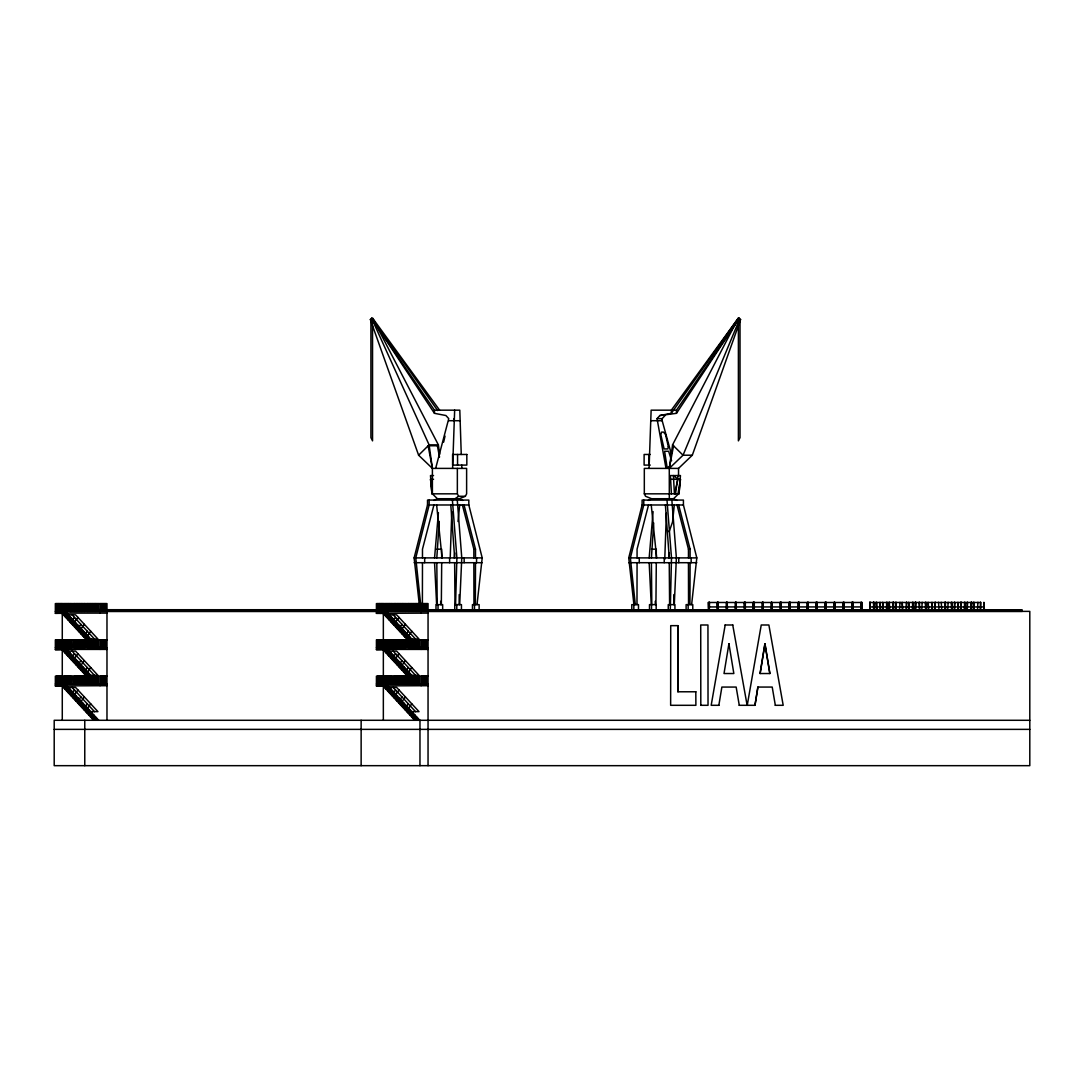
<?xml version="1.0" encoding="UTF-8"?>
<svg xmlns="http://www.w3.org/2000/svg" width="1084" height="1084" viewBox="0 0 1084 1084"><rect width="100%" height="100%" fill="white"/><g stroke="black" fill="none" stroke-linecap="round" stroke-linejoin="round"><path stroke-width="1.5" d="M422.381 604.628L422.475 562.704M636.986 604.628L637.067 562.704M475.334 604.628L475.497 562.704M689.939 604.628L690.101 562.704M69.728 611.376L1022.347 611.376M106.381 611.376L106.923 610.292M441.337 604.628L441.689 562.704M459.128 604.628L459.223 594.56M655.928 604.628L656.294 562.704M673.733 604.628L673.828 594.56M455.565 604.628L456.892 557.894L452.394 500.076M450.212 557.894L451.811 511.594M664.763 559.479L666.362 513.233M452.597 468.396L454.657 410.172M649.072 468.396L651.132 410.172L676.47 410.172L739.315 318.33L740.575 319.563L692.31 455.212L678.53 468.396L644.316 468.396L644.316 493.83L645.563 496.282L651.606 498.721L673.557 498.721L676.972 500.429M459.697 604.628L461.77 557.894L457.272 500.076M674.289 604.628L676.375 557.894L671.863 500.076M434.562 557.894L438.41 512.61M649.167 557.894L653.096 511.594M436.811 557.894L439.237 521.35M651.416 557.894L653.706 522.989M644.316 493.83L678.99 493.83L680.454 475.564L670.4 475.564L671.416 493.83M678.99 493.83L680.454 479.291L670.4 479.291M454.264 557.894L454.779 552.935M458.004 521.512L459.697 504.981M668.869 557.894L669.37 552.935M672.595 521.512L674.302 504.981M477.014 604.628L482.204 557.894L468.816 504.981L468.816 500.076L427.516 500.076L427.516 504.981L414.129 557.894L419.318 604.628M691.619 604.628L696.809 557.894L683.421 504.981L683.421 500.076L642.121 500.076L642.121 504.981L628.734 557.894L633.923 604.628M737.242 322.897L739.315 318.33L738.204 318.33L672.568 444.86L669.275 468.396L669.316 498.721M718.841 705.305L721.876 687.066L736.158 687.066L739.274 705.305M739.193 705.305L754.979 705.305L757.851 687.066L772.214 687.066L775.331 705.305M754.979 705.305L757.933 687.066M760.141 673.53L764.979 643.733L769.897 673.53L760.06 673.53L764.898 643.733L769.816 673.53M675.549 493.83L677.988 475.564M677.988 493.83L680.454 479.291M725.182 624.994L711.185 705.305L718.922 705.305M747.242 705.305L761.239 624.994L768.881 624.994L783.19 705.305L775.25 705.305M673.557 445.754L669.275 468.396L683.042 455.212L739.464 319.563L740.575 319.563M443.641 442.137L445.023 436.12M433.925 504.981L422.475 549.182L422.475 557.894M648.53 504.981L637.067 549.182L637.067 557.894M435.646 468.396L448.749 418.641L445.917 415.524L434.454 413.329L371.609 318.33L370.362 319.563L418.614 455.212L432.394 468.396L466.621 468.396L466.621 493.83L465.375 496.282L459.318 498.721L437.367 498.721L433.952 500.429M673.164 520.239L669.248 531.431L667.703 531.431M666.023 468.396L657.039 418.641L659.871 415.524L676.47 413.329L739.315 318.33M659.871 415.524L671.335 413.329L738.204 318.33L739.464 319.563M738.204 318.33L671.335 410.172L671.335 413.329M71.314 621.755L74.511 617.433M77.967 617.433L74.782 621.755L69.769 621.755M77.709 628.666L80.894 624.343M84.362 624.343L81.165 628.666L76.165 628.666M84.091 635.576L87.289 631.254M90.744 631.254L87.547 635.576L82.547 635.576M71.314 658.042L74.511 653.733M77.967 653.733L74.782 658.042L69.769 658.042M77.709 664.966L80.894 660.644M84.362 660.644L81.165 664.966L76.165 664.966M84.091 671.877L87.289 667.554M90.744 667.554L87.547 671.877L82.547 671.877M71.314 694.343L74.511 690.02M77.967 690.02L74.782 694.343L69.769 694.343M77.709 701.253L80.894 696.944M84.362 696.944L81.165 701.253L76.165 701.253M84.091 708.177L87.289 703.855M90.744 703.855L87.547 708.177L82.547 708.177M392.394 621.755L395.579 617.433M399.048 617.433L395.85 621.755L390.836 621.755M398.776 628.666L401.974 624.343M405.43 624.343L402.232 628.666L397.232 628.666M405.159 635.576L408.356 631.254M408.627 635.576L411.812 631.254M392.394 658.042L395.579 653.733M399.048 653.733L395.85 658.042L390.836 658.042M398.776 664.966L401.974 660.644M405.43 660.644L402.232 664.966L397.232 664.966M405.159 671.877L408.356 667.554M408.627 671.877L411.812 667.554M392.394 694.343L395.579 690.02M399.048 690.02L395.85 694.343L390.836 694.343M398.776 701.253L401.974 696.944M405.43 696.944L402.232 701.253L397.232 701.253M405.159 708.177L408.356 703.855M408.627 708.177L411.812 703.855M671.362 454.088L662.188 420.714L662.188 418.641L665.02 415.524M418.614 455.212L429.101 444.86L438.37 444.86L439.684 454.277M432.394 468.396L428.112 445.754L437.38 445.754L438.37 444.86L372.72 318.33L371.609 318.33L429.101 444.86L432.394 468.396L432.394 493.83L437.367 498.721M673.557 498.721L678.53 493.83M455.077 498.721L458.613 496.282L465.375 496.282M648.191 500.429L651.606 498.721M106.977 720.291L106.977 603.598L55.352 603.598L55.352 613.327L65.203 613.11L97.14 647.676L97.14 639.899M428.044 765.67L428.058 603.598L376.419 603.598L376.419 613.327L428.058 613.11M379.874 613.327L386.27 613.11L418.207 647.676L418.207 639.899M106.977 639.899L55.352 639.899L55.352 649.628L65.203 649.411L97.14 683.977L97.14 676.199M428.058 639.899L376.419 639.899L376.419 649.628L386.27 649.411L418.207 683.977L418.207 676.199M106.977 676.199L55.352 676.199L55.352 685.915L106.977 685.698M58.807 685.915L65.203 685.698L97.14 720.277M428.058 676.199L376.419 676.199L376.419 685.915L428.058 685.698M379.874 685.915L386.27 685.698L418.207 720.277M370.362 319.563L371.473 319.563M371.609 318.33L434.454 410.172L459.806 410.172L461.256 454.467M657.039 418.641L662.188 418.641M448.749 420.714L459.806 420.714M651.132 420.714L662.188 420.714M650.292 454.467L644.113 454.467L644.113 465.09L650.292 465.09M692.31 455.212L683.042 455.212L672.568 444.86M670.075 467.15L667.067 467.15L664.6 451.269L668.638 451.269L671.606 460.754M433.546 475.564L430.483 475.564L431.947 493.83L457.353 493.83L458.613 496.282M431.947 493.83L430.551 479.291L433.546 479.291M427.516 504.981L468.816 504.981M642.121 504.981L683.421 504.981M436.811 549.182L441.689 549.182L441.689 557.894M462.407 504.981L473.857 549.182L475.497 549.182L475.497 557.894M651.416 549.182L656.294 549.182L656.294 557.894M677.012 504.981L688.462 549.182L690.101 549.182L690.101 557.894M414.129 557.894L482.204 557.894M628.734 557.894L696.809 557.894M414.129 562.704L482.204 562.704M628.734 562.704L696.809 562.704M709.451 602.298L709.207 609.872M718.177 602.298L718.313 609.872M726.592 602.298L726.361 609.872M727.161 602.298L727.405 609.872M735.575 602.298L735.331 609.872M736.131 602.298L736.375 609.872M744.301 602.298L744.545 609.493M745.358 602.298L745.114 609.872M754.329 602.298L754.193 609.872M762.499 602.298L762.255 609.872M763.068 602.298L763.312 609.872M771.483 602.298L771.239 609.872M780.209 602.298L780.453 609.493M781.266 602.298L781.022 609.872M790.236 602.298L790.101 609.872M798.407 602.298L798.163 609.872M798.976 602.298L799.22 609.872M816.116 602.298L816.36 609.493M817.173 602.298L816.929 609.872M825.344 602.298L825.1 609.872M834.314 602.298L834.07 609.872M852.024 602.298L852.268 609.493M853.067 602.298L852.837 609.872M861.238 602.298L861.008 609.872M873.541 602.298L874.151 609.872M900.018 602.298L899.503 609.872M906.603 602.298L906.089 609.872M915.777 602.298L915.167 609.872M919.069 602.298L919.584 609.872L919.489 602.298M922.172 602.298L921.766 609.872M935.248 602.298L934.747 609.872M938.554 602.298L938.961 609.872M941.237 602.298L941.739 609.493M948.134 602.298L947.728 609.872M954.719 602.298L954.218 609.872M960.709 602.298L960.709 609.872L961.21 602.298M967.199 602.298L967.199 609.872L967.606 602.298M977.904 602.298L977.497 609.872M980.695 602.298L980.18 609.872M708.584 602.487L861.197 602.487M870.086 602.487L980.437 602.487M418.139 604.628L424.82 604.628L424.82 609.709M708.584 606.932L861.997 606.932M870.086 606.932L984.245 606.932M70.108 609.709L1022.036 609.791L70.108 610.211M70.27 610.292L1021.806 610.292L1021.67 611.051M55.352 611.376L1029.8 611.376L1029.8 765.67L54.2 765.67L54.2 720.291L1029.8 720.291M106.977 613.11L61.734 613.11L93.671 647.676M55.352 613.327L62.276 613.327M376.419 613.327L383.343 613.327M63.387 614.831L75.582 614.831L97.926 639.032L85.744 639.032M384.454 614.831L396.649 614.831L419.007 639.032L406.812 639.032M64.986 616.566L69.932 616.566M386.053 616.566L391.012 616.566M66.585 618.3L71.53 618.3M387.652 618.3L392.598 618.3M68.17 620.021L73.129 620.021M389.251 620.021L394.197 620.021M71.368 623.476L76.327 623.476M392.435 623.476L397.394 623.476M725.101 624.994L732.825 624.994M72.967 625.211L77.926 625.211M394.034 625.211L398.993 625.211M74.566 626.931L79.511 626.931M395.633 626.931L400.592 626.931M77.75 630.387L82.709 630.387M398.831 630.387L403.776 630.387M79.349 632.121L84.308 632.121M400.43 632.121L405.375 632.121M80.948 633.855L85.907 633.855M402.015 633.855L406.974 633.855M403.614 635.576L408.573 635.576M84.145 637.311L89.091 637.311M405.213 637.311L410.172 637.311M87.343 640.766L92.289 640.766M408.411 640.766L413.356 640.766M88.929 642.487L93.888 642.487M410.009 642.487L414.955 642.487M90.528 644.221L95.487 644.221M411.608 644.221L416.554 644.221M92.126 645.956L97.086 645.956M413.194 645.956L418.153 645.956M55.352 647.676L106.977 647.676M376.419 647.676L428.058 647.676M106.977 649.411L61.734 649.411L93.671 683.977M428.058 649.411L382.801 649.411L414.738 683.977M55.352 649.628L62.276 649.628M376.419 649.628L383.343 649.628M63.387 651.132L75.582 651.132L97.926 675.332L85.744 675.332M384.454 651.132L396.649 651.132L419.007 675.332L406.812 675.332M64.986 652.866L69.932 652.866M386.053 652.866L391.012 652.866M66.585 654.587L71.53 654.587M387.652 654.587L392.598 654.587M68.17 656.321L73.129 656.321M389.251 656.321L394.197 656.321M71.368 659.777L76.327 659.777M392.435 659.777L397.394 659.777M72.967 661.511L77.926 661.511M394.034 661.511L398.993 661.511M74.566 663.232L79.511 663.232M395.633 663.232L400.592 663.232M77.75 666.687L82.709 666.687M398.831 666.687L403.776 666.687M79.349 668.422L84.308 668.422M400.43 668.422L405.375 668.422M80.948 670.142L85.907 670.142M402.015 670.142L406.974 670.142M403.614 671.877L408.573 671.877M84.145 673.598L89.091 673.598M405.213 673.598L410.172 673.598M87.343 677.066L92.289 677.066M408.411 677.066L413.356 677.066M88.929 678.787L93.888 678.787M410.009 678.787L414.955 678.787M90.528 680.522L95.487 680.522M411.608 680.522L416.554 680.522M92.126 682.242L97.086 682.242M413.194 682.242L418.153 682.242M55.352 683.977L106.977 683.977M376.419 683.977L428.058 683.977M55.352 685.915L62.276 685.915M376.419 685.915L383.343 685.915M63.387 687.432L75.582 687.432L97.926 711.632L85.744 711.632M384.454 687.432L396.649 687.432L419.007 711.632L406.812 711.632M64.986 689.153L69.932 689.153M386.053 689.153L391.012 689.153M66.585 690.887L71.53 690.887M387.652 690.887L392.598 690.887M695.887 691.782L677.866 691.782L677.866 625.658M68.17 692.622L73.129 692.622M389.251 692.622L394.197 692.622M71.368 696.077L76.327 696.077M392.435 696.077L397.394 696.077M72.967 697.798L77.926 697.798M394.034 697.798L398.993 697.798M74.566 699.532L79.511 699.532M395.633 699.532L400.592 699.532M77.75 702.988L82.709 702.988M398.831 702.988L403.776 702.988M79.349 704.722L84.308 704.722M400.43 704.722L405.375 704.722M700.725 705.305L708.028 705.305L707.947 624.994L700.725 624.994L700.806 705.305M80.948 706.443L85.907 706.443M402.015 706.443L406.974 706.443M403.614 708.177L408.573 708.177M84.145 709.898L89.091 709.898M405.213 709.898L410.172 709.898M87.343 713.353L92.289 713.353M408.411 713.353L413.356 713.353M88.929 715.088L93.888 715.088M410.009 715.088L414.955 715.088M90.528 716.809L95.487 716.809M411.608 716.809L416.554 716.809M92.126 718.543L97.086 718.543M413.194 718.543L418.153 718.543M54.2 729.369L1029.8 729.369M459.318 498.721L462.746 500.429M393.18 614.831L415.565 639.059M387.869 613.11L419.806 647.676M384.4 613.219L416.337 647.676M382.801 613.11L414.738 647.676M393.18 651.132L415.565 675.359M387.869 649.411L419.806 683.977M416.337 683.977L384.4 649.519M393.18 687.432L415.565 711.66M387.869 685.698L419.806 720.277M416.337 720.277L384.4 685.806M382.801 685.698L414.738 720.277M72.113 614.831L94.498 639.059M66.788 613.11L98.725 647.676M63.333 613.219L95.27 647.676M72.113 651.132L94.498 675.359M66.788 649.411L98.725 683.977M95.27 683.977L63.333 649.519M72.113 687.432L94.498 711.66M66.788 685.698L98.725 720.277M95.27 720.277L63.333 685.806M61.734 685.698L93.671 720.277M439.603 410.172L372.72 318.33L437.665 410.565M372.544 323.777L370.918 319.563L370.918 437.638L372.544 440.863L372.544 325.457M678.652 504.981L690.101 549.182M464.047 504.981L475.497 549.182M437.38 445.754L439.521 457.109M732.743 624.994L747.133 705.305M430.483 479.291L431.852 487.366M635.305 604.628L630.36 557.894L643.76 504.981L643.76 500.076M420.7 604.628L415.768 557.894L429.156 504.981L429.156 500.076M651.24 504.981L656.674 557.894M436.635 504.981L442.069 557.894M665.4 504.981L669.248 557.894M450.795 504.981L454.643 557.894M649.167 562.704L651.24 604.628M434.562 562.704L436.635 604.628M461.716 465.09L461.865 468.396M655.264 601.281L655.373 604.628M440.66 601.281L440.768 604.628M669.248 562.704L669.6 604.628M651.416 562.704L651.809 604.628M454.643 562.704L454.995 604.628M436.811 562.704L437.204 604.628M688.462 562.704L688.543 604.628M473.857 562.704L473.952 604.628M428.668 611.376L428.126 610.292M984.394 609.872L983.893 602.298L983.987 609.872M980.586 602.298L980.695 609.493M974.191 609.493L973.595 602.298L973.689 609.872M974.096 602.298L974.096 609.493M971.508 609.872L971.508 602.298L970.912 609.872M971.413 602.298L971.413 609.872M971.007 602.298L971.007 609.872M964.923 609.872L965.017 602.298L964.421 609.872M964.516 602.298L964.516 609.872M961.115 602.298L961.21 609.493M958.527 609.872L957.931 602.298L958.026 609.872M954.625 602.298L954.719 609.493M952.037 609.872L951.44 602.298L951.535 609.872M951.942 602.298L951.942 609.872M945.546 609.872L944.936 602.298L944.936 609.872M945.451 602.298L945.451 609.872M945.045 602.298L945.045 609.872M935.153 602.298L935.248 609.493M932.47 609.872L931.955 602.298L932.064 609.872M928.758 609.493L928.148 602.298L928.256 609.872M926.075 609.872L925.465 602.298L925.573 609.872M925.98 602.298L925.98 609.872M915.682 602.298L915.777 609.493M915.275 602.298L915.275 609.872M912.999 609.872L913.094 602.298L912.484 609.872M912.579 602.298L912.579 609.872M909.286 609.493L908.677 602.298L908.785 609.872M906.509 602.298L906.603 609.872M902.796 609.493L902.186 602.298L902.281 609.872M896.305 609.493L895.696 602.298L895.791 609.872M896.211 602.298L896.211 609.493M893.622 609.872L893.013 602.298L893.013 609.872M893.528 602.298L893.528 609.872M893.108 602.298L893.108 609.872M889.72 609.493L889.205 602.298L889.205 609.872M889.3 602.298L889.3 609.872M887.024 609.872L887.132 602.298L886.522 609.872M886.617 602.298L886.617 609.872M883.23 609.493L882.715 602.298L882.715 609.872M880.642 609.872L880.032 602.298L880.127 609.872M876.834 609.493L876.224 602.298L876.319 609.872M876.739 602.298L876.739 609.493M874.043 602.298L874.043 609.872M873.636 602.298L873.541 609.872M870.344 609.493L869.734 602.298L869.734 609.872M870.235 602.298L870.235 609.493M869.829 602.298L869.829 609.872M862.051 609.872L861.943 602.298L861.807 609.872M861.116 602.298L861.143 609.872M852.959 602.298L852.932 609.872M852.132 602.298L852.024 609.872M844.097 609.872L843.853 602.298L843.853 609.872M843.989 602.298L843.962 609.872M843.189 609.872L843.189 602.298L843.054 609.872M835.114 609.872L834.883 602.298L835.019 609.872M834.179 602.298L834.206 609.872M825.209 602.298L825.236 609.872M817.038 602.298L817.173 609.872M816.225 602.298L816.252 609.872M808.19 609.872L808.19 602.298L807.946 609.872M808.081 602.298L808.054 609.872M807.282 609.872L807.39 602.298L807.146 609.872M799.111 602.298L799.084 609.872M798.271 602.298L798.298 609.872M790.128 602.298L790.236 609.872M789.437 609.493L789.193 602.298L789.193 609.872M789.301 602.298L789.328 609.872M781.13 602.298L781.158 609.872M780.317 602.298L780.344 609.872M772.282 609.872L772.038 602.298L772.174 609.872M771.374 602.298L771.374 609.872M763.177 602.298L763.068 609.872M762.364 602.298L762.391 609.872M754.22 602.298L754.329 609.872M753.529 609.493L753.285 602.298L753.285 609.872M753.394 602.298L753.421 609.872M745.25 602.298L745.358 609.872M744.41 602.298L744.437 609.872M736.239 602.298L736.131 609.872M735.467 602.298L735.467 609.872M727.269 602.298L727.296 609.872M726.483 602.298L726.483 609.872M718.286 602.298L718.177 609.872M717.622 609.493L717.378 602.298L717.378 609.872M717.486 602.298L717.513 609.872M709.315 602.298L709.342 609.872M708.638 609.493L708.408 602.298L708.529 609.872M695.806 691.782L695.887 705.305L670.644 705.305L670.725 625.658L677.947 625.658L677.947 691.782M692.784 609.709L692.784 604.628L686.118 604.628L686.118 609.709M691.158 557.894L691.158 562.704M688.462 549.182L688.462 557.894M688.15 604.628L688.15 609.709M678.76 557.894L678.76 562.704M678.53 468.396L678.53 476.35M676.47 410.172L676.47 413.329M674.939 609.709L674.939 604.628L668.259 604.628L668.259 609.709M670.291 609.709L671.497 557.894L666.999 500.076M664.221 557.894L664.221 562.704M656.172 609.709L656.172 604.628L649.492 604.628L649.492 609.709M651.525 604.628L651.525 609.709M649.072 454.467L649.072 465.09M639.262 557.894L639.262 562.704M638.476 609.709L638.476 604.628L631.796 604.628L631.796 609.709M633.828 604.628L633.828 609.709M479.128 609.709L479.128 604.628L472.461 604.628L472.461 609.709M476.553 557.894L476.553 562.704M474.494 604.628L474.494 609.709M473.857 549.182L473.857 557.894M464.155 557.894L464.155 562.704M461.445 609.709L461.445 604.628L454.765 604.628L454.765 609.709M457.556 454.467L457.556 465.09M457.353 468.396L457.353 493.83M456.798 604.628L456.798 609.709M453.884 418.641L453.884 420.714M449.616 557.894L449.616 562.704M442.665 609.709L442.665 604.628L435.998 604.628L435.998 609.709M438.031 604.628L438.031 609.709M434.454 410.172L434.454 413.329M427.191 603.598L427.191 611.376M427.191 639.899L427.191 647.676M427.191 676.199L427.191 683.977M426.324 603.598L426.324 611.376M426.324 639.899L426.324 647.676M426.324 676.199L426.324 683.977M425.456 603.598L425.456 611.376M425.456 639.899L425.456 647.676M425.456 676.199L425.456 683.977M424.671 557.894L424.671 562.704M424.589 603.598L424.589 611.376M424.589 639.899L424.589 647.676M424.589 676.199L424.589 683.977M423.722 603.598L423.722 611.376M423.722 639.899L423.722 647.676M423.722 676.199L423.722 683.977M422.855 603.598L422.855 611.376M422.855 639.899L422.855 647.676M422.855 676.199L422.855 683.977M422.001 603.598L422.001 611.376M422.001 639.899L422.001 647.676M422.001 676.199L422.001 683.977M421.134 603.598L421.134 613.11M421.134 639.899L421.134 649.411M421.134 676.199L421.134 685.698M420.172 604.628L420.172 609.709M419.969 720.291L419.969 765.67M419.535 603.598L419.535 611.376M419.535 639.899L419.535 647.676M419.535 676.199L419.535 683.977M418.207 603.598L418.207 611.376M417.936 603.598L417.936 611.376M417.936 639.899L417.936 647.676M417.936 676.199L417.936 683.977M416.879 603.598L416.879 611.376M416.879 639.899L416.879 647.676M416.879 676.199L416.879 683.977M416.608 603.598L416.608 611.376M416.608 639.899L416.608 647.676M416.608 676.199L416.608 683.977M415.457 603.598L415.457 611.376M415.457 639.899L415.457 647.676M415.457 676.199L415.457 683.977M415.009 603.598L415.009 611.376M415.009 639.899L415.009 647.676M415.009 676.199L415.009 683.977M414.034 603.598L414.034 611.376M414.034 639.899L414.034 647.676M414.034 676.199L414.034 683.977M413.411 603.598L413.411 611.376M413.411 639.899L413.411 647.676M413.411 676.199L413.411 683.977M412.611 603.598L412.611 611.376M412.611 639.899L412.611 647.676M412.611 676.199L412.611 683.977M411.812 603.598L411.812 611.376M411.812 639.899L411.812 647.676M411.812 676.199L411.812 683.977M411.202 603.598L411.202 611.376M411.202 639.899L411.202 647.676M411.202 676.199L411.202 683.977M410.226 603.598L410.226 611.376M410.226 639.899L410.226 647.676M410.226 676.199L410.226 683.977M409.779 603.598L409.779 611.376M409.779 639.899L409.779 647.676M409.779 676.199L409.779 683.977M408.627 603.598L408.627 611.376M408.627 639.899L408.627 647.676M408.627 676.199L408.627 683.977M408.356 603.598L408.356 611.376M408.356 639.899L408.356 647.676M408.356 676.199L408.356 683.977M407.028 603.598L406.934 611.376M407.028 639.899L406.934 647.676M406.934 676.199L407.028 683.977M404.102 603.598L404.102 611.376M404.102 639.899L404.102 647.676M404.102 676.199L404.102 683.977M403.831 603.598L403.831 611.376M403.831 639.899L403.831 647.676M403.831 676.199L403.831 683.977M402.679 603.598L402.679 611.376M402.679 639.899L402.679 647.676M402.679 676.199L402.679 683.977M402.232 603.598L402.232 611.376M402.232 639.899L402.232 647.676M402.232 676.199L402.232 683.977M401.256 603.598L401.256 611.376M401.256 639.899L401.256 647.676M401.256 676.199L401.256 683.977M400.633 603.598L400.633 611.376M400.633 639.899L400.633 647.676M400.633 676.199L400.633 683.977M399.833 603.598L399.833 611.376M399.833 639.899L399.833 647.676M399.833 676.199L399.833 683.977M399.048 603.598L399.048 611.376M399.048 639.899L399.048 647.676M399.048 676.199L399.048 683.977M398.424 603.598L398.424 611.376M398.424 639.899L398.424 647.676M398.424 676.199L398.424 683.977M397.449 603.598L397.449 611.376M397.449 639.899L397.449 647.676M397.449 676.199L397.449 683.977M397.001 603.598L397.001 611.376M397.001 639.899L397.001 647.676M397.001 676.199L397.001 683.977M395.85 603.598L395.85 611.376M395.85 639.899L395.85 647.676M395.85 676.199L395.85 683.977M395.579 603.598L395.579 611.376M395.579 639.899L395.579 647.676M395.579 676.199L395.579 683.977M394.251 603.598L394.251 611.376M394.251 639.899L394.251 647.676M394.251 676.199L394.251 683.977M394.156 603.598L394.156 611.376M394.156 639.899L394.156 647.676M394.156 676.199L394.156 683.977M392.747 603.598L392.652 611.376M392.652 639.899L392.747 647.676M392.747 676.199L392.652 683.977M391.324 603.598L391.324 611.376M391.324 639.899L391.324 647.676M391.324 676.199L391.324 683.977M391.053 603.598L391.053 611.376M391.053 639.899L391.053 647.676M391.053 676.199L391.053 683.977M389.901 603.598L389.901 611.376M389.901 639.899L389.901 647.676M389.901 676.199L389.901 683.977M389.468 603.598L389.468 611.376M389.468 639.899L389.468 647.676M389.468 676.199L389.468 683.977M388.478 603.598L388.478 611.376M388.478 639.899L388.478 647.676M388.478 676.199L388.478 683.977M387.869 603.598L387.869 611.376M387.869 639.899L387.869 647.676M387.869 676.199L387.869 683.977M387.069 603.598L387.069 611.376M387.069 639.899L387.069 647.676M387.069 676.199L387.069 683.977M386.27 603.598L386.27 611.376M386.27 639.899L386.27 647.676M386.27 676.199L386.27 683.977M385.647 603.598L385.647 611.376M385.647 639.899L385.647 647.676M385.647 676.199L385.647 683.977M384.224 603.598L384.224 611.376M384.224 639.899L384.224 647.676M384.224 676.199L384.224 683.977M383.343 603.598L383.343 611.484M383.343 613.056L383.343 720.291M382.801 603.598L382.801 611.376M382.801 639.899L382.801 647.676M382.801 676.199L382.801 683.977M382.476 603.598L382.476 611.376M382.476 639.899L382.476 647.676M382.476 676.199L382.476 683.977M381.609 603.598L381.609 611.376M381.609 639.899L381.609 647.676M381.609 676.199L381.609 683.977M381.216 603.598L381.216 611.376M381.216 639.899L381.216 647.676M381.216 676.199L381.216 683.977M380.741 603.598L380.741 611.376M380.741 639.899L380.741 647.676M380.741 676.199L380.741 683.977M379.874 603.598L379.874 611.376M379.874 639.899L379.874 647.676M379.874 676.199L379.874 683.977M379.617 603.598L379.617 611.376M379.617 639.899L379.617 647.676M379.617 676.199L379.617 683.977M379.021 603.598L379.021 611.376M379.021 639.899L379.021 647.676M379.021 676.199L379.021 683.977M378.153 603.598L378.018 611.376M378.153 639.899L378.018 647.676M378.018 676.199L378.153 683.977M377.286 603.598L377.286 611.376M377.286 639.899L377.286 647.676M377.286 676.199L377.286 683.977M361.135 720.291L361.135 765.67M106.124 603.598L106.124 611.376M106.124 639.899L106.124 647.676M106.124 676.199L106.124 683.977M105.256 603.598L105.256 611.376M105.256 639.899L105.256 647.676M105.256 676.199L105.256 683.977M104.389 603.598L104.389 611.376M104.389 639.899L104.389 647.676M104.389 676.199L104.389 683.977M103.522 603.598L103.522 611.376M103.522 639.899L103.522 647.676M103.522 676.199L103.522 683.977M102.655 603.598L102.655 611.376M102.655 639.899L102.655 647.676M102.655 676.199L102.655 683.977M101.788 603.598L101.788 611.376M101.788 639.899L101.788 647.676M101.788 676.199L101.788 683.977M100.92 603.598L100.92 611.376M100.92 639.899L100.92 647.676M100.92 676.199L100.92 683.977M100.067 603.598L100.067 613.11M100.067 639.899L100.067 649.411M100.067 676.199L100.067 685.698M98.468 603.598L98.468 611.376M98.468 639.899L98.468 647.676M98.468 676.199L98.468 683.977M97.14 603.598L97.14 611.376M96.869 603.598L96.869 611.376M96.869 639.899L96.869 647.676M96.869 676.199L96.869 683.977M95.799 603.598L95.799 611.376M95.799 639.899L95.799 647.676M95.799 676.199L95.799 683.977M95.541 603.598L95.541 611.376M95.541 639.899L95.541 647.676M95.541 676.199L95.541 683.977M94.389 603.598L94.389 611.376M94.389 639.899L94.389 647.676M94.389 676.199L94.389 683.977M93.942 603.598L93.942 611.376M93.942 639.899L93.942 647.676M93.942 676.199L93.942 683.977M92.967 603.598L92.967 611.376M92.967 639.899L92.967 647.676M92.967 676.199L92.967 683.977M92.343 603.598L92.343 611.376M92.343 639.899L92.343 647.676M92.343 676.199L92.343 683.977M91.544 603.598L91.544 611.376M91.544 639.899L91.544 647.676M91.544 676.199L91.544 683.977M90.744 603.598L90.744 611.376M90.744 639.899L90.744 647.676M90.744 676.199L90.744 683.977M90.121 603.598L90.121 611.376M90.121 639.899L90.121 647.676M90.121 676.199L90.121 683.977M89.145 603.598L89.145 611.376M89.145 639.899L89.145 647.676M89.145 676.199L89.145 683.977M88.712 603.598L88.712 611.376M88.712 639.899L88.712 647.676M88.712 676.199L88.712 683.977M87.547 603.598L87.547 611.376M87.547 639.899L87.547 647.676M87.547 676.199L87.547 683.977M87.289 603.598L87.289 611.376M87.289 639.899L87.289 647.676M87.289 676.199L87.289 683.977M85.866 603.598L85.961 611.376M85.961 639.899L85.866 647.676M85.866 676.199L85.961 683.977M84.769 720.291L84.769 765.67M84.444 603.598L84.444 611.376M84.444 639.899L84.444 647.676M84.444 676.199L84.444 683.977M84.362 603.598L84.362 611.376M84.362 639.899L84.362 647.676M84.362 676.199L84.362 683.977M83.021 603.598L83.021 611.376M83.021 639.899L83.021 647.676M83.021 676.199L83.021 683.977M82.763 603.598L82.763 611.376M82.763 639.899L82.763 647.676M82.763 676.199L82.763 683.977M81.612 603.598L81.612 611.376M81.612 639.899L81.612 647.676M81.612 676.199L81.612 683.977M81.165 603.598L81.165 611.376M81.165 639.899L81.165 647.676M81.165 676.199L81.165 683.977M80.189 603.598L80.189 611.376M80.189 639.899L80.189 647.676M80.189 676.199L80.189 683.977M79.566 603.598L79.566 611.376M79.566 639.899L79.566 647.676M79.566 676.199L79.566 683.977M78.766 603.598L78.766 611.376M78.766 639.899L78.766 647.676M78.766 676.199L78.766 683.977M77.967 603.598L77.967 611.376M77.967 639.899L77.967 647.676M77.967 676.199L77.967 683.977M77.343 603.598L77.343 611.376M77.343 639.899L77.343 647.676M77.343 676.199L77.343 683.977M76.381 603.598L76.381 611.376M76.381 639.899L76.381 647.676M76.381 676.199L76.381 683.977M75.934 603.598L75.934 611.376M75.934 639.899L75.934 647.676M75.934 676.199L75.934 683.977M74.782 603.598L74.782 611.376M74.782 639.899L74.782 647.676M74.782 676.199L74.782 683.977M74.511 603.598L74.511 611.376M74.511 639.899L74.511 647.676M74.511 676.199L74.511 683.977M73.089 603.598L73.184 611.376M73.184 639.899L73.089 647.676M73.089 676.199L73.184 683.977M71.666 603.598L71.585 611.376M71.585 639.899L71.666 647.676M71.666 676.199L71.585 683.977M70.948 611.376L70.406 610.292M70.257 603.598L70.257 611.376M70.257 639.899L70.257 647.676M70.257 676.199L70.257 683.977M69.986 603.598L69.986 611.376M69.986 639.899L69.986 647.676M69.986 676.199L69.986 683.977M68.834 603.598L68.834 611.376M68.834 639.899L68.834 647.676M68.834 676.199L68.834 683.977M68.387 603.598L68.387 611.376M68.387 639.899L68.387 647.676M68.387 676.199L68.387 683.977M67.411 603.598L67.411 611.376M67.411 639.899L67.411 647.676M67.411 676.199L67.411 683.977M66.788 603.598L66.788 611.376M66.788 639.899L66.788 647.676M66.788 676.199L66.788 683.977M65.989 603.598L65.989 611.376M65.989 639.899L65.989 647.676M65.989 676.199L65.989 683.977M65.203 603.598L65.203 611.376M65.203 639.899L65.203 647.676M65.203 676.199L65.203 683.977M64.579 603.598L64.579 611.376M64.579 639.899L64.579 647.676M64.579 676.199L64.579 683.977M63.157 603.598L63.157 611.376M63.157 639.899L63.157 647.676M63.157 676.199L63.157 683.977M62.276 603.598L62.276 611.484M62.276 613.056L62.276 720.291M61.734 603.598L61.734 611.376M61.734 639.899L61.734 647.676M61.734 676.199L61.734 683.977M61.409 603.598L61.409 611.376M61.409 639.899L61.409 647.676M61.409 676.199L61.409 683.977M60.541 603.598L60.541 611.376M60.541 639.899L60.541 647.676M60.541 676.199L60.541 683.977M60.135 603.598L60.135 611.376M60.135 639.899L60.135 647.676M60.135 676.199L60.135 683.977M59.674 603.598L59.674 611.376M59.674 639.899L59.674 647.676M59.674 676.199L59.674 683.977M58.807 603.598L58.807 611.376M58.807 639.899L58.807 647.676M58.807 676.199L58.807 683.977M58.536 603.598L58.536 611.376M58.536 639.899L58.536 647.676M58.536 676.199L58.536 683.977M57.94 603.598L57.94 611.376M57.94 639.899L57.94 647.676M57.94 676.199L57.94 683.977M57.073 603.598L57.073 611.376M57.073 639.899L57.073 647.676M57.073 676.199L57.073 683.977M56.951 603.598L56.951 611.376M56.951 639.899L56.951 647.676M56.951 676.199L56.951 683.977M56.219 603.598L56.219 611.376M56.219 639.899L56.219 647.676M56.219 676.199L56.219 683.977M728.922 643.733L724.017 673.53L733.841 673.53L728.922 643.733M668.34 446.649L667.866 448.925L664.113 448.925L660.847 434.833L661.592 432.109L663.571 432.109L665.562 434.616L668.34 446.649M678.001 479.291L674.424 493.83L673.408 475.564L678.001 479.291M740.02 319.563L738.394 323.777L738.394 440.863L740.02 437.638L740.02 319.563M466.825 454.467L452.597 454.467L452.597 465.09L466.825 465.09L466.825 454.467M826.144 602.298L826.008 609.872L826.144 602.298M405.511 611.376L405.511 603.598L405.43 611.376M405.511 647.676L405.511 639.899L405.43 647.676M405.511 683.977L405.511 676.199L405.43 683.977"/></g></svg>
